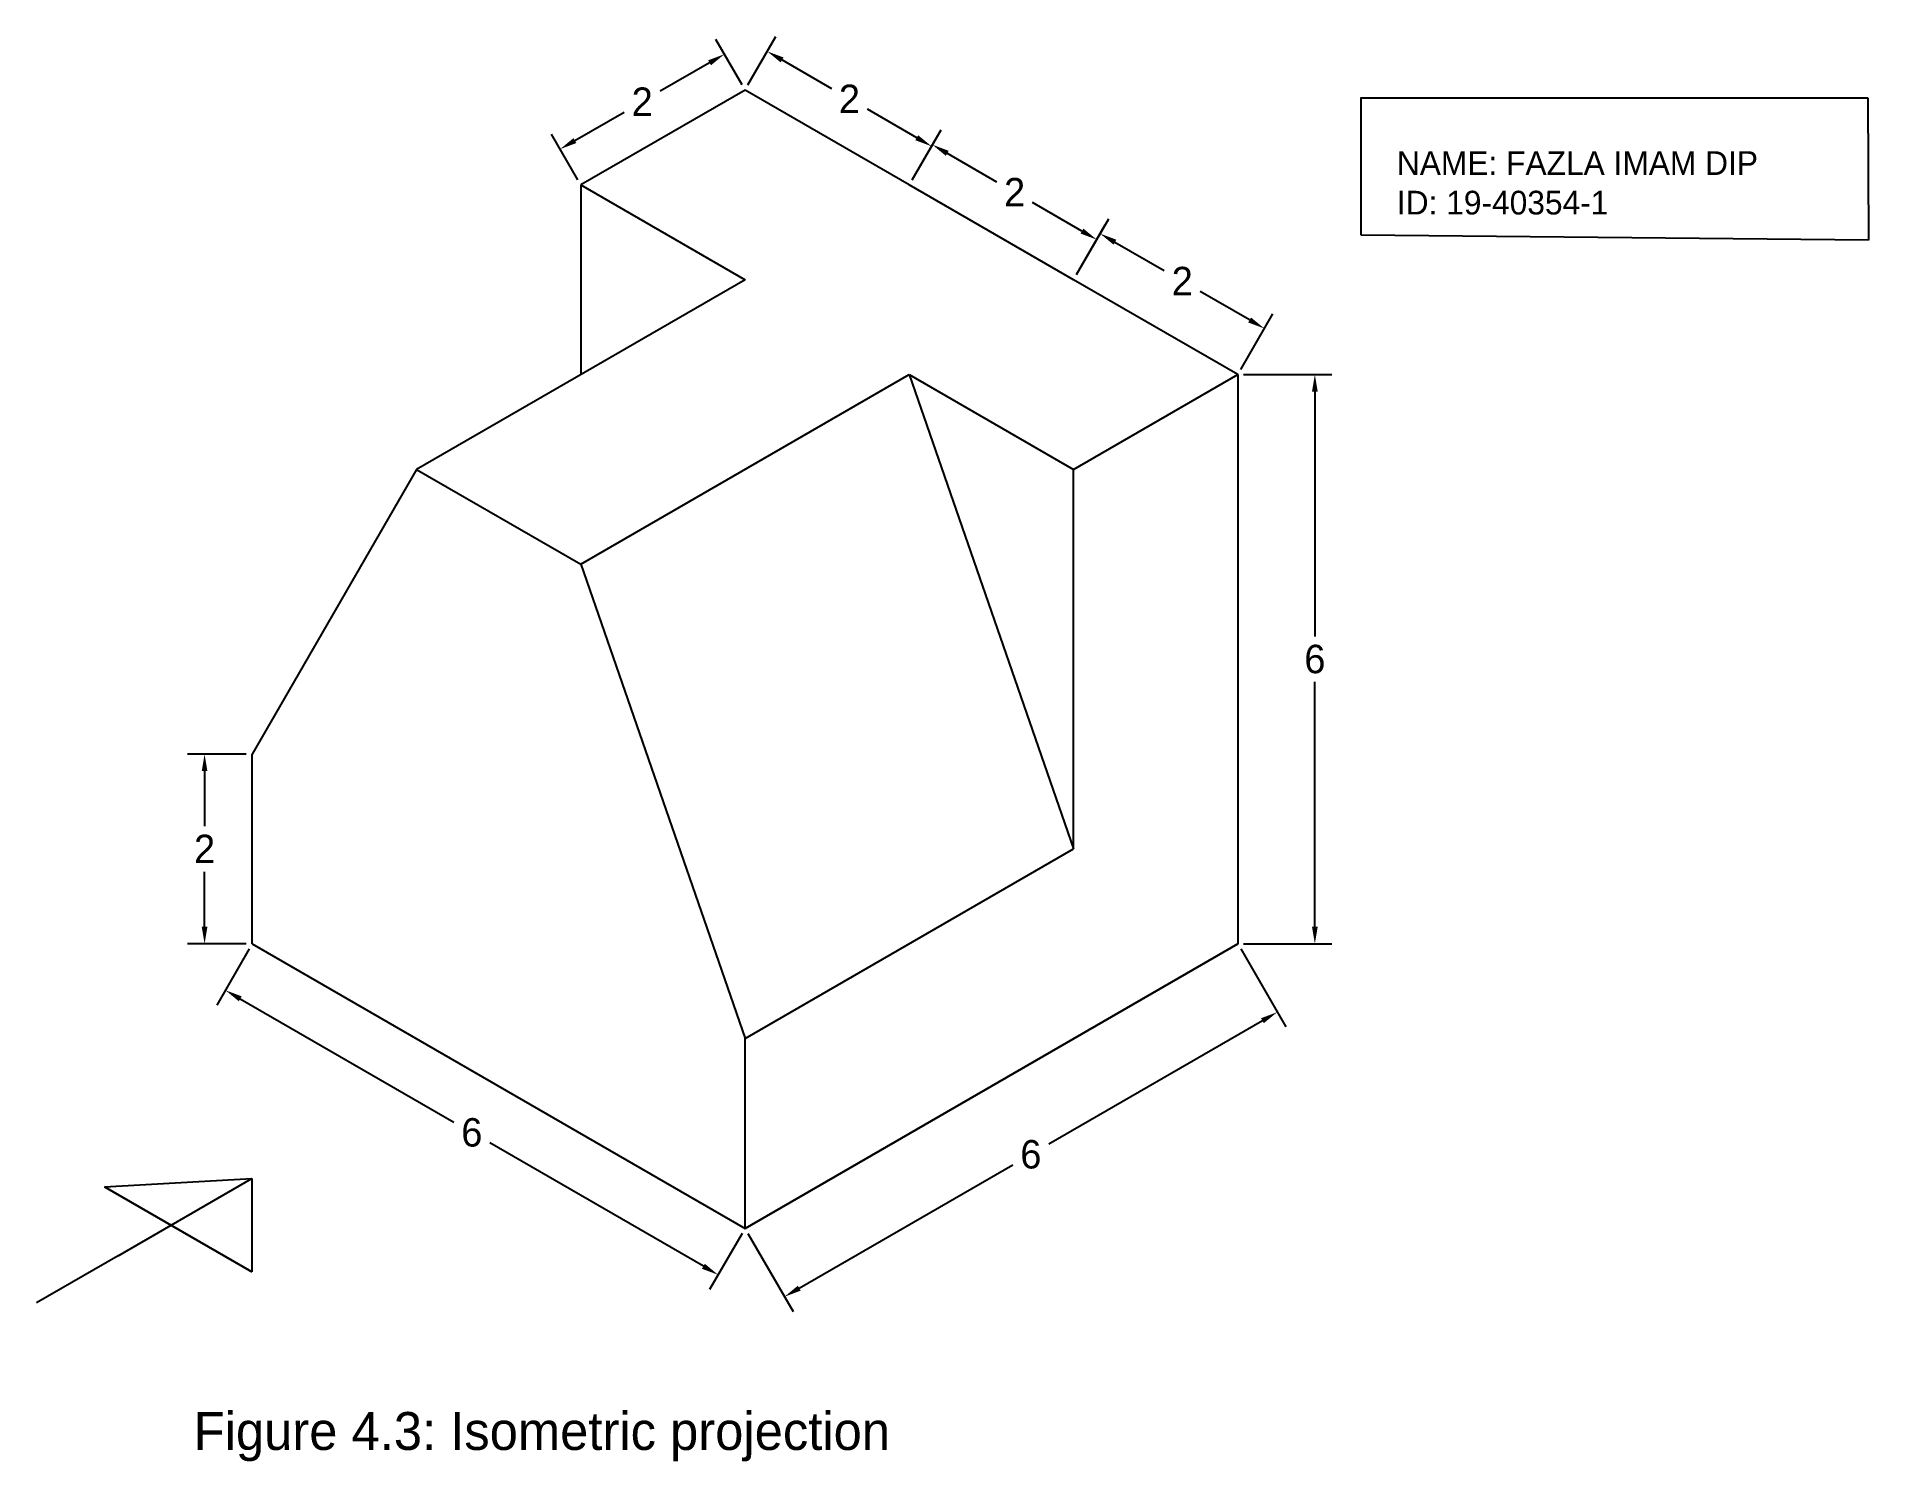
# Model space of a CAD drawing. Header units: inches. Extents: x 19.8 to 39.1, y 11.4 to 26.4.
import ezdxf

# ---------------------------------------------------------------- set-up
doc = ezdxf.new("R2010")
doc.units = ezdxf.units.IN
doc.header["$MEASUREMENT"] = 0
doc.dimstyles.get("Standard").update_dxf_attribs({"dimtxt": 0.3, "dimasz": 0.18, "dimexe": 0.18, "dimexo": 0.0625, "dimgap": 0.09, "dimtad": 0, "dimtih": 1, "dimtoh": 1, "dimdec": 0, "dimzin": 0, "dimdsep": 46, "dimtxsty": 'Standard', "dimcen": 0.09, "dimadec": 0, "dimazin": 0, "dimtfac": 1, "dimtdec": 0, "dimtofl": 0, "dimtmove": 0, "dimatfit": 3, "dimfxl": 1, "dimtolj": 1, "dimtzin": 0, "dimarcsym": 0})

# ---------------------------------------------------------------- blocks, each defined once
blk = doc.blocks.new('*D1')
at = {"color": 0, "lineweight": -2}
for p, q in [((22.045, 16.784), (21.704, 16.193)), ((21.95, 16.259), (24.202, 14.959)), ((26.834, 13.439), (24.582, 14.739)), ((27.242, 13.784), (26.9, 13.193))]:
    blk.add_line(p, q, dxfattribs=at)
at = {"color": 0}
for points in [[(21.965, 16.285), (21.935, 16.233), (21.794, 16.349)], [(26.849, 13.465), (26.819, 13.413), (26.99, 13.349)]]:
    blk.add_solid(points, dxfattribs=at)
at = {"layer": 'Defpoints', "color": 0}
for p in [(22.077, 16.839), (27.273, 13.839), (26.99, 13.349)]:
    blk.add_point(p, dxfattribs=at)
at = {"color": 0, "insert": (24.392, 14.849), "char_height": 0.3, "attachment_point": 5}
blk.add_mtext('\\A1;6', dxfattribs=at)
blk = doc.blocks.new('*D2')
at = {"color": 0, "lineweight": -2}
for p, q in [((22.014, 18.839), (21.394, 18.839)), ((21.574, 18.659), (21.574, 18.079)), ((21.574, 17.019), (21.574, 17.599)), ((22.014, 16.839), (21.394, 16.839))]:
    blk.add_line(p, q, dxfattribs=at)
at = {"color": 0}
for points in [[(21.544, 18.659), (21.604, 18.659), (21.574, 18.839)], [(21.544, 17.019), (21.604, 17.019), (21.574, 16.839)]]:
    blk.add_solid(points, dxfattribs=at)
at = {"layer": 'Defpoints', "color": 0}
for p in [(22.077, 18.839), (21.574, 16.839), (22.077, 16.839)]:
    blk.add_point(p, dxfattribs=at)
at = {"color": 0, "insert": (21.574, 17.839), "char_height": 0.3, "attachment_point": 5}
blk.add_mtext('\\A1;2', dxfattribs=at)
blk = doc.blocks.new('*D3')
at = {"color": 0, "lineweight": -2}
for p, q in [((32.5, 16.784), (32.975, 15.962)), ((32.729, 16.028), (30.477, 14.727)), ((27.845, 13.208), (30.097, 14.508)), ((27.304, 13.784), (27.779, 12.962))]:
    blk.add_line(p, q, dxfattribs=at)
at = {"color": 0}
for points in [[(32.714, 16.054), (32.744, 16.002), (32.885, 16.118)], [(27.83, 13.234), (27.86, 13.182), (27.689, 13.118)]]:
    blk.add_solid(points, dxfattribs=at)
at = {"layer": 'Defpoints', "color": 0}
for p in [(32.469, 16.839), (32.885, 16.118), (27.273, 13.839)]:
    blk.add_point(p, dxfattribs=at)
at = {"color": 0, "insert": (30.287, 14.618), "char_height": 0.3, "attachment_point": 5}
blk.add_mtext('\\A1;6', dxfattribs=at)
blk = doc.blocks.new('*D4')
at = {"color": 0, "lineweight": -2}
for p, q in [((32.531, 22.839), (33.462, 22.839)), ((33.282, 22.659), (33.282, 20.079)), ((33.282, 17.019), (33.282, 19.599)), ((32.531, 16.839), (33.462, 16.839))]:
    blk.add_line(p, q, dxfattribs=at)
at = {"color": 0}
for points in [[(33.252, 22.659), (33.312, 22.659), (33.282, 22.839)], [(33.252, 17.019), (33.312, 17.019), (33.282, 16.839)]]:
    blk.add_solid(points, dxfattribs=at)
at = {"layer": 'Defpoints', "color": 0}
for p in [(32.469, 22.839), (32.469, 16.839), (33.282, 16.839)]:
    blk.add_point(p, dxfattribs=at)
at = {"color": 0, "insert": (33.282, 19.839), "char_height": 0.3, "attachment_point": 5}
blk.add_mtext('\\A1;6', dxfattribs=at)
blk = doc.blocks.new('*D5')
at = {"color": 0, "lineweight": -2}
for p, q in [((27.242, 25.893), (26.965, 26.372)), ((26.899, 26.126), (26.379, 25.826)), ((25.479, 25.306), (25.999, 25.607)), ((25.51, 24.893), (25.233, 25.372))]:
    blk.add_line(p, q, dxfattribs=at)
at = {"color": 0}
for points in [[(26.884, 26.152), (26.914, 26.1), (27.055, 26.216)], [(25.464, 25.332), (25.494, 25.28), (25.323, 25.216)]]:
    blk.add_solid(points, dxfattribs=at)
at = {"layer": 'Defpoints', "color": 0}
for p in [(27.055, 26.216), (27.273, 25.839), (25.541, 24.839)]:
    blk.add_point(p, dxfattribs=at)
at = {"color": 0, "insert": (26.189, 25.716), "char_height": 0.3, "attachment_point": 5}
blk.add_mtext('\\A1;2', dxfattribs=at)
blk = doc.blocks.new('*D6')
at = {"color": 0, "lineweight": -2}
for p, q in [((30.768, 23.893), (31.108, 24.481)), ((31.174, 24.235), (31.694, 23.935)), ((32.594, 23.415), (32.074, 23.715)), ((32.5, 22.893), (32.84, 23.481))]:
    blk.add_line(p, q, dxfattribs=at)
at = {"color": 0}
for points in [[(31.189, 24.261), (31.159, 24.209), (31.018, 24.325)], [(32.609, 23.441), (32.579, 23.389), (32.75, 23.325)]]:
    blk.add_solid(points, dxfattribs=at)
at = {"layer": 'Defpoints', "color": 0}
for p in [(31.018, 24.325), (30.737, 23.839), (32.469, 22.839)]:
    blk.add_point(p, dxfattribs=at)
at = {"color": 0, "insert": (31.884, 23.825), "char_height": 0.3, "attachment_point": 5}
blk.add_mtext('\\A1;2', dxfattribs=at)
blk = doc.blocks.new('*D7')
at = {"color": 0, "lineweight": -2}
for p, q in [((29.036, 24.893), (29.34, 25.418)), ((29.405, 25.172), (29.926, 24.872)), ((30.826, 24.352), (30.306, 24.653)), ((30.768, 23.893), (31.072, 24.418))]:
    blk.add_line(p, q, dxfattribs=at)
at = {"color": 0}
for points in [[(29.42, 25.198), (29.39, 25.146), (29.25, 25.262)], [(30.841, 24.378), (30.811, 24.326), (30.982, 24.262)]]:
    blk.add_solid(points, dxfattribs=at)
at = {"layer": 'Defpoints', "color": 0}
for p in [(29.25, 25.262), (29.005, 24.839), (30.737, 23.839)]:
    blk.add_point(p, dxfattribs=at)
at = {"color": 0, "insert": (30.116, 24.762), "char_height": 0.3, "attachment_point": 5}
blk.add_mtext('\\A1;2', dxfattribs=at)
blk = doc.blocks.new('*D8')
at = {"color": 0, "lineweight": -2}
for p, q in [((27.304, 25.893), (27.598, 26.402)), ((27.664, 26.156), (28.184, 25.856)), ((29.084, 25.336), (28.564, 25.636)), ((29.036, 24.893), (29.33, 25.402))]:
    blk.add_line(p, q, dxfattribs=at)
at = {"color": 0}
for points in [[(27.679, 26.182), (27.649, 26.13), (27.508, 26.246)], [(29.099, 25.362), (29.069, 25.31), (29.24, 25.246)]]:
    blk.add_solid(points, dxfattribs=at)
at = {"layer": 'Defpoints', "color": 0}
for p in [(27.273, 25.839), (29.24, 25.246), (29.005, 24.839)]:
    blk.add_point(p, dxfattribs=at)
at = {"color": 0, "insert": (28.374, 25.746), "char_height": 0.3, "attachment_point": 5}
blk.add_mtext('\\A1;2', dxfattribs=at)

msp = doc.modelspace()

# ---------------------------------------------------------------- linework, layer by layer
for p, q in [((27.273, 25.839), (25.541, 24.839)), ((29.005, 24.839), (27.273, 25.839)), ((33.763, 25.758), (39.113, 25.758)), ((33.769, 24.309), (33.769, 25.758)), ((39.113, 25.758), (39.119, 24.258)), ((25.541, 24.839), (27.273, 23.839)), ((25.541, 24.839), (25.541, 24.839)), ((25.541, 24.839), (25.541, 22.839)), ((30.737, 23.839), (29.005, 24.839)), ((39.119, 24.258), (33.769, 24.309)), ((34.633, 24.309), (34.633, 24.309)), ((34.633, 24.309), (34.633, 24.309)), ((27.273, 23.839), (23.809, 21.839)), ((32.469, 22.839), (30.737, 23.839)), ((25.541, 20.839), (29.005, 22.839)), ((29.005, 22.839), (30.737, 21.839)), ((29.005, 22.839), (30.737, 17.839)), ((30.737, 21.839), (32.469, 22.839)), ((32.469, 22.839), (32.469, 16.839)), ((32.469, 22.839), (32.469, 16.839)), ((23.809, 21.839), (22.077, 18.839)), ((23.809, 21.839), (25.541, 20.839)), ((30.737, 17.839), (30.737, 21.839)), ((25.541, 20.839), (27.273, 15.839)), ((22.077, 16.839), (22.077, 18.839)), ((27.273, 15.839), (30.737, 17.839)), ((22.077, 16.839), (27.273, 13.839)), ((32.469, 16.839), (27.273, 13.839)), ((27.273, 13.839), (32.469, 16.839)), ((32.469, 16.839), (27.273, 13.839)), ((27.273, 13.839), (32.469, 16.839)), ((27.273, 13.839), (27.273, 15.839)), ((20.518, 14.276), (22.072, 14.363)), ((20.663, 13.55), (22.072, 14.363)), ((22.072, 14.363), (22.072, 13.379)), ((22.072, 13.379), (20.518, 14.276)), ((20.518, 14.276), (22.072, 13.379)), ((20.663, 13.55), (19.803, 13.053))]:
    msp.add_line(p, q)

# ---------------------------------------------------------------- texts
for s, height, p in [('NAME: FAZLA IMAM DIP', 0.25, (34.147, 24.944)), ('ID: 19-40354-1', 0.25, (34.147, 24.527)), ('Figure 4.3: Isometric projection', 0.4, (21.459, 11.503))]:
    msp.add_text(s, height=height).set_placement(p)

# ---------------------------------------------------------------- dimensions: what is measured, and where the dimension line sits
for p1, p2, distance, picture, middle in [((25.541, 24.839), (27.273, 25.839), 0.436, '*D5', (26.189, 25.716)), ((27.273, 25.839), (29.005, 24.839), 0.47, '*D8', (28.374, 25.746)), ((30.737, 23.839), (29.005, 24.839), -0.489, '*D7', (30.116, 24.762)), ((32.469, 22.839), (30.737, 23.839), -0.562, '*D6', (31.884, 23.825)), ((32.469, 22.839), (32.469, 16.839), 0.813, '*D4', (33.282, 19.839)), ((22.077, 18.839), (22.077, 16.839), -0.502, '*D2', (21.574, 17.839)), ((22.077, 16.839), (27.273, 13.839), -0.565, '*D1', (24.392, 14.849)), ((27.273, 13.839), (32.469, 16.839), -0.833, '*D3', (30.287, 14.618))]:
    dim = msp.add_aligned_dim(p1=p1, p2=p2, distance=distance, dimstyle='Standard')
    dim.commit()
    dim.dimension.update_dxf_attribs({"geometry": picture, "text_midpoint": middle})

doc.saveas('drawing.dxf')
